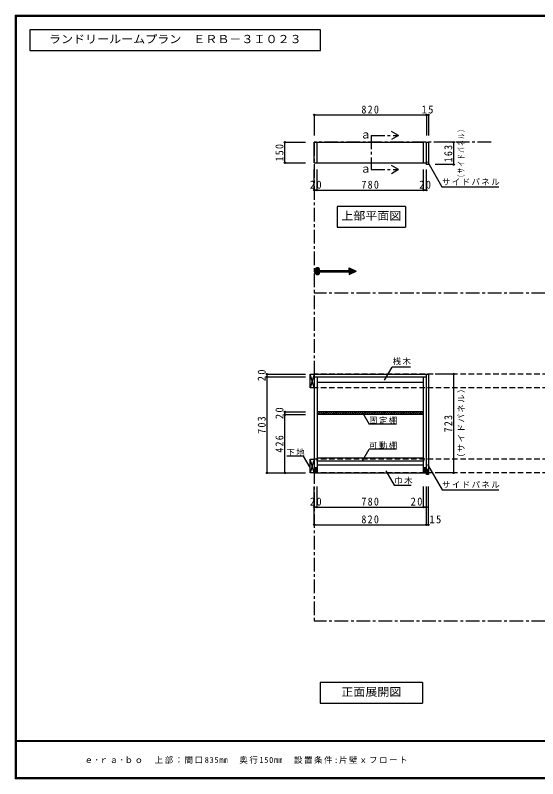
# Model space of a CAD drawing. Units: millimetres at full size, sheet at 1:20. Extents: x -3922 to 3878, y -2932 to 2722.
# Drawn here: x -3922 to -100, y -2864 to 2722 of the extents above; entities that cross this region are included whole.
import ezdxf
from ezdxf.enums import TextEntityAlignment as Align

# ---------------------------------------------------------------- set-up
doc = ezdxf.new("R2010")
doc.units = ezdxf.units.MM
doc.header["$LTSCALE"] = 20
doc.header["$PDMODE"] = 32
doc.header["$PDSIZE"] = 10
doc.linetypes.add('CHAIN1', pattern=[8, 5, -1, 1, -1])
doc.linetypes.add('DASHED2', pattern=[3, 2, -1])
for name, color, linetype in [('0-2_本体', 2, 'Continuous'), ('0-3_固定棚', 3, 'Continuous'), ('0-4_可動棚', 3, 'Continuous'), ('0-5', 4, 'Continuous'), ('0-7_桟木・巾木', 2, 'Continuous'), ('0-8_引き出し', 3, 'Continuous'), ('0-A_文字', 7, 'Continuous'), ('0-B_寸法', 7, 'Continuous'), ('0-C_ハッチ', 4, 'Continuous'), ('F-1_枠', 6, 'Continuous'), ('F-A_文字', 7, 'Continuous')]:
    doc.layers.add(name, color=color, linetype=linetype)
doc.styles.add('ＭＳ ゴシック', font='')
doc.styles.get('ＭＳ ゴシック').set_extended_font_data('MS Gothic')

# ---------------------------------------------------------------- blocks, each defined once
blk = doc.blocks.new('R40-2')
at = {"layer": '0-5', "color": 3}
for p, q in [((7.5, 18.67), (-7.5, 18.67)), ((-7.5, 16), (7.5, 16)), ((-7.5, 13.33), (7.5, 13.33)), ((-7.5, 10.67), (7.5, 10.67)), ((-7.5, 8), (7.5, 8)), ((-7.5, 5.33), (7.5, 5.33)), ((-7.5, 2.67), (7.5, 2.67)), ((-7.5, 0), (7.5, 0)), ((-7.5, -2.67), (7.5, -2.67)), ((-7.5, -5.33), (7.5, -5.33)), ((-7.5, -8), (7.5, -8)), ((-7.5, -10.67), (7.5, -10.67)), ((-7.5, -13.33), (7.5, -13.33)), ((-7.5, -16), (7.5, -16)), ((-7.5, -18.67), (7.5, -18.67))]:
    blk.add_line(p, q, dxfattribs=at)
blk = doc.blocks.new('R40')
at = {"layer": '0-5', "color": 3}
for p, q in [((10, 18.67), (-10, 18.67)), ((-10, 16), (10, 16)), ((-10, 13.33), (10, 13.33)), ((-10, 10.67), (10, 10.67)), ((-10, 8), (10, 8)), ((-10, 5.33), (10, 5.33)), ((-10, 2.67), (10, 2.67)), ((-10, 0), (10, 0)), ((-10, -2.67), (10, -2.67)), ((-10, -5.33), (10, -5.33)), ((-10, -8), (10, -8)), ((-10, -10.67), (10, -10.67)), ((-10, -13.33), (10, -13.33)), ((-10, -16), (10, -16)), ((-10, -18.67), (10, -18.67))]:
    blk.add_line(p, q, dxfattribs=at)

msp = doc.modelspace()

# ---------------------------------------------------------------- linework, layer by layer
at = {"layer": '0-2_本体'}
for p, q in [((-1734.53, 1792.73), (-1699.53, 1792.73)), ((-1734.53, 1642.73), (-1734.53, 1792.73)), ((-1714.53, 1642.73), (-1714.53, 1792.73)), ((-934.53, 1642.73), (-934.53, 1792.73)), ((-919.53, 1792.73), (-899.53, 1792.73)), ((-914.53, 1629.73), (-914.53, 1792.73)), ((-899.53, 1792.73), (-899.53, 1629.73)), ((-1734.53, 1642.73), (-1714.53, 1642.73)), ((-934.53, 1642.73), (-914.53, 1642.73)), ((-899.53, 1629.73), (-914.53, 1629.73))]:
    msp.add_line(p, q, dxfattribs=at)
at = {"layer": '0-2_本体', "color": 3}
for p, q in [((-1734.53, 1642.73), (-934.53, 1642.73)), ((-1734.53, 96.73), (-899.53, 96.73)), ((-1734.53, 96.73), (-1734.53, -626.27)), ((-1734.53, 76.73), (-914.53, 76.73)), ((-1714.53, 76.73), (-1714.53, -626.27)), ((-934.53, -626.27), (-934.53, 76.73)), ((-914.53, -639.27), (-914.53, 96.73)), ((-899.53, 96.73), (-899.53, -639.27)), ((-1734.53, -626.27), (-914.53, -626.27)), ((-899.53, -639.27), (-914.53, -639.27))]:
    msp.add_line(p, q, dxfattribs=at)
at = {"layer": '0-3_固定棚'}
for p, q in [((-1714.53, 1792.73), (-934.53, 1792.73)), ((-1714.53, -180.27), (-1714.53, -200.27)), ((-934.53, -180.27), (-1714.53, -180.27)), ((-934.53, -200.27), (-1714.53, -200.27))]:
    msp.add_line(p, q, dxfattribs=at)
at = {"layer": '0-4_可動棚'}
for p in [(-935.53, -519.77), (-1713.53, -539.77)]:
    msp.add_line(p, (-1713.53, -519.77), dxfattribs=at)
msp.add_lwpolyline([(-935.53, -519.77), (-935.53, -539.77), (-1713.53, -539.77)], dxfattribs=at)
at = {"layer": '0-7_桟木・巾木', "color": 7}
for p, q in [((-1714.53, 36.73), (-934.53, 36.73)), ((-1714.53, -566.27), (-934.53, -566.27))]:
    msp.add_line(p, q, dxfattribs=at)
at = {"layer": '0-8_引き出し', "color": 7}
for p, q in [((-1734.53, 96.73), (-1764.53, -3.27)), ((-1734.53, -3.27), (-1764.53, 96.73)), ((-1734.53, -526.27), (-1764.53, -626.27)), ((-1734.53, -626.27), (-1764.53, -526.27))]:
    msp.add_line(p, q, dxfattribs=at)
at = {"layer": '0-8_引き出し'}
for p, q in [((-1734.53, -3.27), (-1764.53, -3.27)), ((-1734.53, -626.27), (-1764.53, -626.27))]:
    msp.add_line(p, q, dxfattribs=at)
for points in [[(-1764.53, -3.27), (-1764.53, 96.73), (-1734.53, 96.73)], [(-1764.53, -626.27), (-1764.53, -526.27), (-1734.53, -526.27)]]:
    msp.add_lwpolyline(points, dxfattribs=at)
at = {"layer": '0-A_文字'}
for p, q in [((-3815.36, 2615.63), (-3815.36, 2465.63)), ((-1688.22, 2615.63), (-3815.36, 2615.63)), ((-1688.22, 2465.63), (-1688.22, 2615.63)), ((-3815.36, 2465.63), (-1688.22, 2465.63)), ((-1118.5, 1842.73), (-1170.46, 1872.73)), ((-1118.5, 1842.73), (-1170.46, 1812.73)), ((-1118.5, 1592.73), (-1170.46, 1622.73)), ((-907.51, 1651.63), (-800.43, 1466.16)), ((-1118.5, 1592.73), (-1170.46, 1562.73)), ((-800.43, 1466.16), (-385.3, 1466.16)), ((-1066.43, 1322.73), (-1567.43, 1322.73)), ((-1567.43, 1322.73), (-1567.43, 1172.73)), ((-1066.43, 1322.73), (-1066.43, 1172.73)), ((-1567.43, 1172.73), (-1066.43, 1172.73)), ((-1734.53, 849.38), (-1710.57, 873.34)), ((-1734.39, 852.36), (-1713.54, 873.2)), ((-1734.34, 846.74), (-1707.93, 873.15)), ((-1733.91, 844.35), (-1705.53, 872.72)), ((-1733.73, 855.84), (-1717.03, 872.54)), ((-1733.28, 842.15), (-1703.34, 872.09)), ((-1732.48, 840.11), (-1701.3, 871.3)), ((-1731.97, 860.43), (-1721.62, 870.78)), ((-1731.54, 838.23), (-1699.42, 870.35)), ((-1730.46, 836.48), (-1699.11, 867.83)), ((-1729.26, 834.86), (-1699.11, 865)), ((-1727.93, 833.36), (-1699.11, 862.17)), ((-1726.48, 831.98), (-1699.11, 859.34)), ((-1724.91, 830.71), (-1699.11, 856.51)), ((-1723.22, 829.58), (-1697.17, 855.63)), ((-1721.4, 828.57), (-1694.34, 855.63)), ((-1719.43, 827.71), (-1691.51, 855.63)), ((-1717.31, 827), (-1688.68, 855.63)), ((-1715.01, 826.48), (-1699.11, 842.37)), ((-1712.48, 826.17), (-1699.11, 839.54)), ((-1699.11, 843.84), (-1699.11, 829.28)), ((-1699.11, 843.84), (-1478.63, 843.84)), ((-1697.65, 843.84), (-1685.86, 855.63)), ((-1694.82, 843.84), (-1683.03, 855.63)), ((-1691.99, 843.84), (-1680.2, 855.63)), ((-1689.16, 843.84), (-1677.37, 855.63)), ((-1686.34, 843.84), (-1674.54, 855.63)), ((-1683.51, 843.84), (-1671.71, 855.63)), ((-1680.68, 843.84), (-1668.89, 855.63)), ((-1677.85, 843.84), (-1666.06, 855.63)), ((-1675.02, 843.84), (-1663.23, 855.63)), ((-1672.19, 843.84), (-1660.4, 855.63)), ((-1669.37, 843.84), (-1657.57, 855.63)), ((-1666.54, 843.84), (-1654.74, 855.63)), ((-1663.71, 843.84), (-1651.92, 855.63)), ((-1660.88, 843.84), (-1649.09, 855.63)), ((-1658.05, 843.84), (-1646.26, 855.63)), ((-1655.22, 843.84), (-1643.43, 855.63)), ((-1652.4, 843.84), (-1640.6, 855.63)), ((-1649.57, 843.84), (-1637.77, 855.63)), ((-1646.74, 843.84), (-1634.94, 855.63)), ((-1643.91, 843.84), (-1632.12, 855.63)), ((-1641.08, 843.84), (-1629.29, 855.63)), ((-1638.25, 843.84), (-1626.46, 855.63)), ((-1635.42, 843.84), (-1623.63, 855.63)), ((-1632.6, 843.84), (-1620.8, 855.63)), ((-1629.77, 843.84), (-1617.97, 855.63)), ((-1626.94, 843.84), (-1615.15, 855.63)), ((-1624.11, 843.84), (-1612.32, 855.63)), ((-1621.28, 843.84), (-1609.49, 855.63)), ((-1618.45, 843.84), (-1606.66, 855.63)), ((-1615.63, 843.84), (-1603.83, 855.63)), ((-1612.8, 843.84), (-1601, 855.63)), ((-1609.97, 843.84), (-1598.18, 855.63)), ((-1607.14, 843.84), (-1595.35, 855.63)), ((-1604.31, 843.84), (-1592.52, 855.63)), ((-1601.48, 843.84), (-1589.69, 855.63)), ((-1598.66, 843.84), (-1586.86, 855.63)), ((-1595.83, 843.84), (-1584.03, 855.63)), ((-1593, 843.84), (-1581.2, 855.63)), ((-1590.17, 843.84), (-1578.38, 855.63)), ((-1587.34, 843.84), (-1575.55, 855.63)), ((-1584.51, 843.84), (-1572.72, 855.63)), ((-1581.68, 843.84), (-1569.89, 855.63)), ((-1578.86, 843.84), (-1567.06, 855.63)), ((-1576.03, 843.84), (-1564.23, 855.63)), ((-1573.2, 843.84), (-1561.41, 855.63)), ((-1570.37, 843.84), (-1558.58, 855.63)), ((-1567.54, 843.84), (-1555.75, 855.63)), ((-1564.71, 843.84), (-1552.92, 855.63)), ((-1561.89, 843.84), (-1550.09, 855.63)), ((-1559.06, 843.84), (-1547.26, 855.63)), ((-1556.23, 843.84), (-1544.44, 855.63)), ((-1553.4, 843.84), (-1541.61, 855.63)), ((-1550.57, 843.84), (-1538.78, 855.63)), ((-1547.74, 843.84), (-1535.95, 855.63)), ((-1544.92, 843.84), (-1533.12, 855.63)), ((-1542.09, 843.84), (-1530.29, 855.63)), ((-1539.26, 843.84), (-1527.46, 855.63)), ((-1536.43, 843.84), (-1524.64, 855.63)), ((-1533.6, 843.84), (-1521.81, 855.63)), ((-1530.77, 843.84), (-1518.98, 855.63)), ((-1527.94, 843.84), (-1516.15, 855.63)), ((-1525.12, 843.84), (-1513.32, 855.63)), ((-1522.29, 843.84), (-1510.49, 855.63)), ((-1519.46, 843.84), (-1507.67, 855.63)), ((-1516.63, 843.84), (-1504.84, 855.63)), ((-1513.8, 843.84), (-1502.01, 855.63)), ((-1510.97, 843.84), (-1499.18, 855.63)), ((-1508.15, 843.84), (-1496.35, 855.63)), ((-1505.32, 843.84), (-1493.52, 855.63)), ((-1502.49, 843.84), (-1490.69, 855.63)), ((-1499.66, 843.84), (-1487.87, 855.63)), ((-1496.83, 843.84), (-1485.04, 855.63)), ((-1494, 843.84), (-1482.21, 855.63)), ((-1491.18, 843.84), (-1479.38, 855.63)), ((-1488.35, 843.84), (-1465.12, 867.07)), ((-1485.52, 843.84), (-1463.19, 866.17)), ((-1482.69, 843.84), (-1461.25, 865.27)), ((-1479.86, 843.84), (-1459.32, 864.37)), ((-1478.63, 873.34), (-1427.81, 849.73)), ((-1478.63, 855.63), (-1478.63, 873.34)), ((-1478.63, 870.52), (-1476.7, 872.45)), ((-1478.63, 867.69), (-1474.77, 871.55)), ((-1478.63, 864.87), (-1472.84, 870.65)), ((-1478.63, 862.04), (-1470.91, 869.76)), ((-1478.63, 859.21), (-1468.98, 868.86)), ((-1478.63, 856.38), (-1467.05, 867.96)), ((-1478.63, 842.24), (-1457.39, 863.48)), ((-1478.63, 839.41), (-1455.46, 862.58)), ((-1478.63, 836.58), (-1453.53, 861.68)), ((-1478.63, 833.75), (-1451.6, 860.78)), ((-1478.63, 830.93), (-1449.67, 859.89)), ((-1478.63, 828.1), (-1447.74, 858.99)), ((-1478.63, 826.12), (-1427.81, 849.73)), ((-1478.63, 843.84), (-1478.63, 826.12)), ((-1477.04, 826.86), (-1445.81, 858.09)), ((-1471.75, 829.32), (-1443.87, 857.2)), ((-1466.47, 831.77), (-1441.94, 856.3)), ((-1461.19, 834.23), (-1440.01, 855.4)), ((-1455.9, 836.68), (-1438.08, 854.5)), ((-1450.62, 839.13), (-1436.15, 853.61)), ((-1445.34, 841.59), (-1434.22, 852.71)), ((-1440.06, 844.04), (-1432.29, 851.81)), ((-1434.77, 846.5), (-1430.36, 850.91)), ((-1429.49, 848.95), (-1428.42, 850.02)), ((-1709.67, 826.15), (-1699.11, 836.71)), ((-1706.45, 826.55), (-1699.11, 833.89)), ((-1702.5, 827.68), (-1699.11, 831.06)), ((-1380.05, -189.21), (-1333.71, -269.47)), ((-1133.71, -269.47), (-1333.71, -269.47)), ((-1380.05, -532.19), (-1333.71, -451.93)), ((-1133.71, -451.93), (-1333.71, -451.93)), ((-1813.3, -503.48), (-1934.42, -503.48)), ((-1764.53, -587.95), (-1813.3, -503.48)), ((-1210.26, -611.51), (-1149.54, -716.68)), ((-907.09, -563.96), (-800.01, -749.43)), ((-1149.54, -716.68), (-1025.78, -716.68)), ((-800.01, -749.43), (-384.87, -749.43)), ((-1692.03, -2161.27), (-1692.03, -2311.27)), ((-942.03, -2161.27), (-1692.03, -2161.27)), ((-942.03, -2161.27), (-942.03, -2311.27)), ((-1692.03, -2311.27), (-942.03, -2311.27))]:
    msp.add_line(p, q, dxfattribs=at)
at = {"layer": '0-A_文字', "linetype": 'CHAIN1'}
for p, q in [((-439.53, 1792.73), (-1734.53, 1792.73)), ((-1734.53, 1792.73), (-1734.53, -1711.27)), ((-1318.5, 1842.73), (-1118.5, 1842.73)), ((-1318.5, 1842.73), (-1318.5, 1592.73)), ((-1318.5, 1592.73), (-1118.5, 1592.73)), ((754.29, 688.73), (-1734.53, 688.73)), ((754.29, -1711.27), (-1734.53, -1711.27))]:
    msp.add_line(p, q, dxfattribs=at)
at = {"layer": '0-A_文字'}
msp.add_lwpolyline([(-1699.11, 870.18), (-1699.11, 855.63), (-1478.63, 855.63)], dxfattribs=at)
msp.add_arc((-1710.92, 849.73), 23.61, 60, 300, dxfattribs=at)
at = {"layer": '0-B_寸法', "color": 4}
for p, q in [((-1734.53, 1992.73), (-914.53, 1992.73)), ((-1734.53, 1992.73), (-1734.53, 1842.73)), ((-914.53, 1992.73), (-914.53, 1842.73)), ((-914.53, 1992.73), (-899.53, 1992.73)), ((-899.53, 1992.73), (-899.53, 1842.73)), ((-1949.53, 1642.73), (-1949.53, 1792.73)), ((-1949.53, 1792.73), (-1799.53, 1792.73)), ((-714.53, 1792.73), (-849.53, 1792.73)), ((-714.53, 1629.73), (-714.53, 1792.73)), ((-1949.53, 1642.73), (-1799.53, 1642.73)), ((-714.53, 1629.73), (-849.53, 1629.73)), ((-1734.53, 1442.73), (-1734.53, 1592.73)), ((-1714.53, 1442.73), (-1714.53, 1592.73)), ((-934.53, 1442.73), (-934.53, 1592.73)), ((-914.53, 1442.73), (-914.53, 1592.73)), ((-1734.53, 1442.73), (-1714.53, 1442.73)), ((-1714.53, 1442.73), (-934.53, 1442.73)), ((-934.53, 1442.73), (-914.53, 1442.73)), ((-2079.53, 76.73), (-2079.53, 96.73)), ((-2079.53, 96.73), (-1799.53, 96.73)), ((-2079.53, -626.27), (-2079.53, 76.73)), ((-2079.53, 76.73), (-1799.53, 76.73)), ((-714.53, 96.73), (-849.53, 96.73)), ((-714.53, -626.27), (-714.53, 96.73)), ((-1949.53, -200.27), (-1949.53, -180.27)), ((-1949.53, -180.27), (-1799.53, -180.27)), ((-1949.53, -626.27), (-1949.53, -200.27)), ((-1949.53, -200.27), (-1799.53, -200.27)), ((-2079.53, -626.27), (-1799.53, -626.27)), ((-1949.53, -626.27), (-1799.53, -626.27)), ((-714.53, -626.27), (-849.53, -626.27)), ((-1734.53, -876.27), (-1734.53, -726.27)), ((-1734.53, -1006.27), (-1734.53, -726.27)), ((-1714.53, -876.27), (-1714.53, -726.27)), ((-934.53, -876.27), (-934.53, -726.27)), ((-914.53, -876.27), (-914.53, -726.27)), ((-914.53, -1006.27), (-914.53, -726.27)), ((-899.53, -1006.27), (-899.53, -726.27)), ((-1734.53, -876.27), (-1714.53, -876.27)), ((-1714.53, -876.27), (-934.53, -876.27)), ((-934.53, -876.27), (-914.53, -876.27)), ((-1734.53, -1006.27), (-914.53, -1006.27)), ((-914.53, -1006.27), (-899.53, -1006.27))]:
    msp.add_line(p, q, dxfattribs=at)
at = {"layer": '0-B_寸法'}
for p in [(-1220.15, 51.66), (-1030.73, 146.62)]:
    msp.add_line(p, (-1165.32, 146.62), dxfattribs=at)
at = {"layer": '0-B_寸法', "color": 4, "linetype": 'DASHED2'}
for p, q in [((754.29, 96.73), (-1734.53, 96.73)), ((754.29, -3.27), (-1734.53, -3.27)), ((754.29, -526.27), (-1734.53, -526.27)), ((754.29, -626.27), (-1734.53, -626.27))]:
    msp.add_line(p, q, dxfattribs=at)
at = {"layer": '0-B_寸法'}
for p in [(-1734.53, 1992.73), (-914.53, 1992.73), (-899.53, 1992.73), (-1949.53, 1792.73), (-714.53, 1792.73), (-1949.53, 1642.73), (-714.53, 1629.73), (-1734.53, 1442.73), (-1714.53, 1442.73), (-934.53, 1442.73), (-914.53, 1442.73), (-2079.53, 96.73), (-2079.53, 76.73), (-714.53, 96.73), (-1949.53, -180.27), (-1949.53, -200.27), (-2079.53, -626.27), (-1949.53, -626.27), (-714.53, -626.27), (-1734.53, -876.27), (-1714.53, -876.27), (-934.53, -876.27), (-914.53, -876.27), (-1734.53, -1006.27), (-914.53, -1006.27), (-899.53, -1006.27)]:
    msp.add_point(p, dxfattribs=at)
at = {"layer": '0-C_ハッチ'}
for p, q in [((-1714.53, -192.01), (-1702.79, -180.27)), ((-1708.65, -200.27), (-1688.65, -180.27)), ((-1694.5, -200.27), (-1674.5, -180.27)), ((-1680.36, -200.27), (-1660.36, -180.27)), ((-1666.22, -200.27), (-1646.22, -180.27)), ((-1652.08, -200.27), (-1632.08, -180.27)), ((-1637.94, -200.27), (-1617.94, -180.27)), ((-1623.79, -200.27), (-1603.79, -180.27)), ((-1609.65, -200.27), (-1589.65, -180.27)), ((-1595.51, -200.27), (-1575.51, -180.27)), ((-1581.37, -200.27), (-1561.37, -180.27)), ((-1567.23, -200.27), (-1547.23, -180.27)), ((-1553.08, -200.27), (-1533.08, -180.27)), ((-1538.94, -200.27), (-1518.94, -180.27)), ((-1524.8, -200.27), (-1504.8, -180.27)), ((-1510.66, -200.27), (-1490.66, -180.27)), ((-1496.51, -200.27), (-1476.51, -180.27)), ((-1482.37, -200.27), (-1462.37, -180.27)), ((-1468.23, -200.27), (-1448.23, -180.27)), ((-1454.09, -200.27), (-1434.09, -180.27)), ((-1439.95, -200.27), (-1419.95, -180.27)), ((-1425.8, -200.27), (-1405.8, -180.27)), ((-1411.66, -200.27), (-1391.66, -180.27)), ((-1397.52, -200.27), (-1377.52, -180.27)), ((-1383.38, -200.27), (-1363.38, -180.27)), ((-1369.24, -200.27), (-1349.24, -180.27)), ((-1355.09, -200.27), (-1335.09, -180.27)), ((-1340.95, -200.27), (-1320.95, -180.27)), ((-1326.81, -200.27), (-1306.81, -180.27)), ((-1312.67, -200.27), (-1292.67, -180.27)), ((-1298.52, -200.27), (-1278.52, -180.27)), ((-1284.38, -200.27), (-1264.38, -180.27)), ((-1270.24, -200.27), (-1250.24, -180.27)), ((-1256.1, -200.27), (-1236.1, -180.27)), ((-1241.96, -200.27), (-1221.96, -180.27)), ((-1227.81, -200.27), (-1207.81, -180.27)), ((-1213.67, -200.27), (-1193.67, -180.27)), ((-1199.53, -200.27), (-1179.53, -180.27)), ((-1185.39, -200.27), (-1165.39, -180.27)), ((-1171.25, -200.27), (-1151.25, -180.27)), ((-1157.1, -200.27), (-1137.1, -180.27)), ((-1142.96, -200.27), (-1122.96, -180.27)), ((-1128.82, -200.27), (-1108.82, -180.27)), ((-1114.68, -200.27), (-1094.68, -180.27)), ((-1100.53, -200.27), (-1080.53, -180.27)), ((-1086.39, -200.27), (-1066.39, -180.27)), ((-1072.25, -200.27), (-1052.25, -180.27)), ((-1058.11, -200.27), (-1038.11, -180.27)), ((-1043.97, -200.27), (-1023.97, -180.27)), ((-1029.82, -200.27), (-1009.82, -180.27)), ((-1015.68, -200.27), (-995.68, -180.27)), ((-1001.54, -200.27), (-981.54, -180.27)), ((-987.4, -200.27), (-967.4, -180.27)), ((-973.26, -200.27), (-953.26, -180.27)), ((-959.11, -200.27), (-939.11, -180.27)), ((-944.97, -200.27), (-934.53, -189.83))]:
    msp.add_line(p, q, dxfattribs=at)
at = {"layer": 'F-1_枠'}
for p, q in [((-3922.03, 2722.29), (-3922.03, -2864.37)), ((-3922.03, 2722.29), (3877.97, 2722.29)), ((-3922.03, 2718.96), (3877.97, 2718.96)), ((-3922.03, 2715.63), (3877.97, 2715.63)), ((-3918.7, 2722.29), (-3918.7, -2864.37)), ((-3915.36, 2722.29), (-3915.36, -2864.37)), ((3877.97, -2587.71), (-3922.03, -2587.71)), ((3877.97, -2591.04), (-3922.03, -2591.04)), ((3877.97, -2857.71), (-3922.03, -2857.71)), ((3877.97, -2861.04), (-3922.03, -2861.04)), ((3877.97, -2864.37), (-3922.03, -2864.37))]:
    msp.add_line(p, q, dxfattribs=at)

# ---------------------------------------------------------------- block references
at = {"layer": '0-2_本体', "xscale": -1}
msp.add_blockref('R40-2', (-907.03, -617.93), dxfattribs=at)
at = {"layer": '0-5', "xscale": -1}
for p in [(-1724.53, -604.93), (-924.53, -604.93)]:
    msp.add_blockref('R40', p, dxfattribs=at)

# ---------------------------------------------------------------- texts
at = {"layer": '0-A_文字', "style": 'ＭＳ ゴシック', "width": 1.1}
for s, p in [('ランドリールームプラン\u3000ＥＲＢ－３Ｉ０２３', (-3675.36, 2500.63)), ('上部平面図', (-1537.43, 1207.73)), ('正面展開図', (-1537.03, -2276.27))]:
    msp.add_text(s, height=58.65, dxfattribs=at).set_placement(p, align=Align.BOTTOM_LEFT)
at = {"layer": '0-A_文字', "style": 'ＭＳ ゴシック'}
for p in [(-1398.5, 1802.73), (-1398.5, 1552.73)]:
    msp.add_text('ａ', height=58.65, dxfattribs=at).set_placement(p, align=Align.BOTTOM_LEFT)
at = {"layer": '0-A_文字', "char_height": 43.99, "attachment_point": 7, "style": 'ＭＳ ゴシック'}
for s, insert in [('\\T1.17;サイドパネル', (-800.43, 1478.11)), ('\\T1.17;固定棚', (-1333.71, -269.47)), ('\\T1.17;可動棚', (-1333.71, -451.93)), ('\\T1.17;下地', (-1938.4, -503.48)), ('\\T1.17;巾木', (-1149.54, -709.57)), ('\\T1.17;サイドパネル', (-800.01, -737.49))]:
    msp.add_mtext(s, dxfattribs=dict(at, insert=insert))
at = {"layer": '0-B_寸法', "attachment_point": 7, "style": 'ＭＳ ゴシック'}
for s, insert, char_height in [('\\T1.27;\\W0.9;820', (-1389.53, 2002.73), 58.65), ('\\T1.27;\\W0.95;15', (-949.53, 2002.73), 58.65), ('\\T1.27;\\W0.95;20', (-1767.03, 1452.73), 58.65), ('\\T1.27;\\W0.9;780', (-1389.53, 1452.73), 58.65), ('\\T1.27;\\W0.95;20', (-967.03, 1452.73), 58.65), ('\\T1.17;桟木', (-1160.73, 163.08), 43.99), ('\\T1.27;\\W0.95;20', (-1767.03, -866.27), 58.65), ('\\T1.27;\\W0.9;780', (-1389.53, -866.27), 58.65), ('\\T1.27;\\W0.95;20', (-1029.78, -866.27), 58.65), ('\\T1.27;\\W0.9;820', (-1389.53, -996.27), 58.65), ('\\T1.27;\\W0.95;15', (-891.85, -996.27), 58.65)]:
    msp.add_mtext(s, dxfattribs=dict(at, insert=insert, char_height=char_height))
at = {"layer": '0-B_寸法', "attachment_point": 7, "rotation": 90, "style": 'ＭＳ ゴシック'}
for s, insert, char_height in [('\\T1.26;\\W0.65;（サイドパネル）', (-632.03, 1514.73), 43.99), ('\\T1.27;\\W0.9;150', (-1959.53, 1652.73), 58.65), ('\\T1.27;\\W0.9;163', (-724.53, 1646.23), 58.65), ('\\T1.27;\\W0.95;20', (-2089.53, 44.23), 58.65), ('\\T1.17;（サイドパネル）', (-632.03, -546.27), 43.99), ('\\T1.27;\\W0.95;20', (-1959.53, -232.77), 58.65), ('\\T1.27;\\W0.9;703', (-2089.53, -339.77), 58.65), ('\\T1.27;\\W0.9;723', (-724.53, -329.77), 58.65), ('\\T1.27;\\W0.9;426', (-1959.53, -478.27), 58.65)]:
    msp.add_mtext(s, dxfattribs=dict(at, insert=insert, char_height=char_height))
at = {"layer": 'F-A_文字', "insert": (-3415.36, -2754.37), "char_height": 43.99, "attachment_point": 7, "style": 'ＭＳ ゴシック'}
msp.add_mtext('\\T1.19;ｅ･ｒａ･ｂｏ\u3000上部：間口835㎜\u3000奥行150㎜\u3000設置条件:片壁ｘフロート', dxfattribs=at)

doc.saveas('drawing.dxf')
